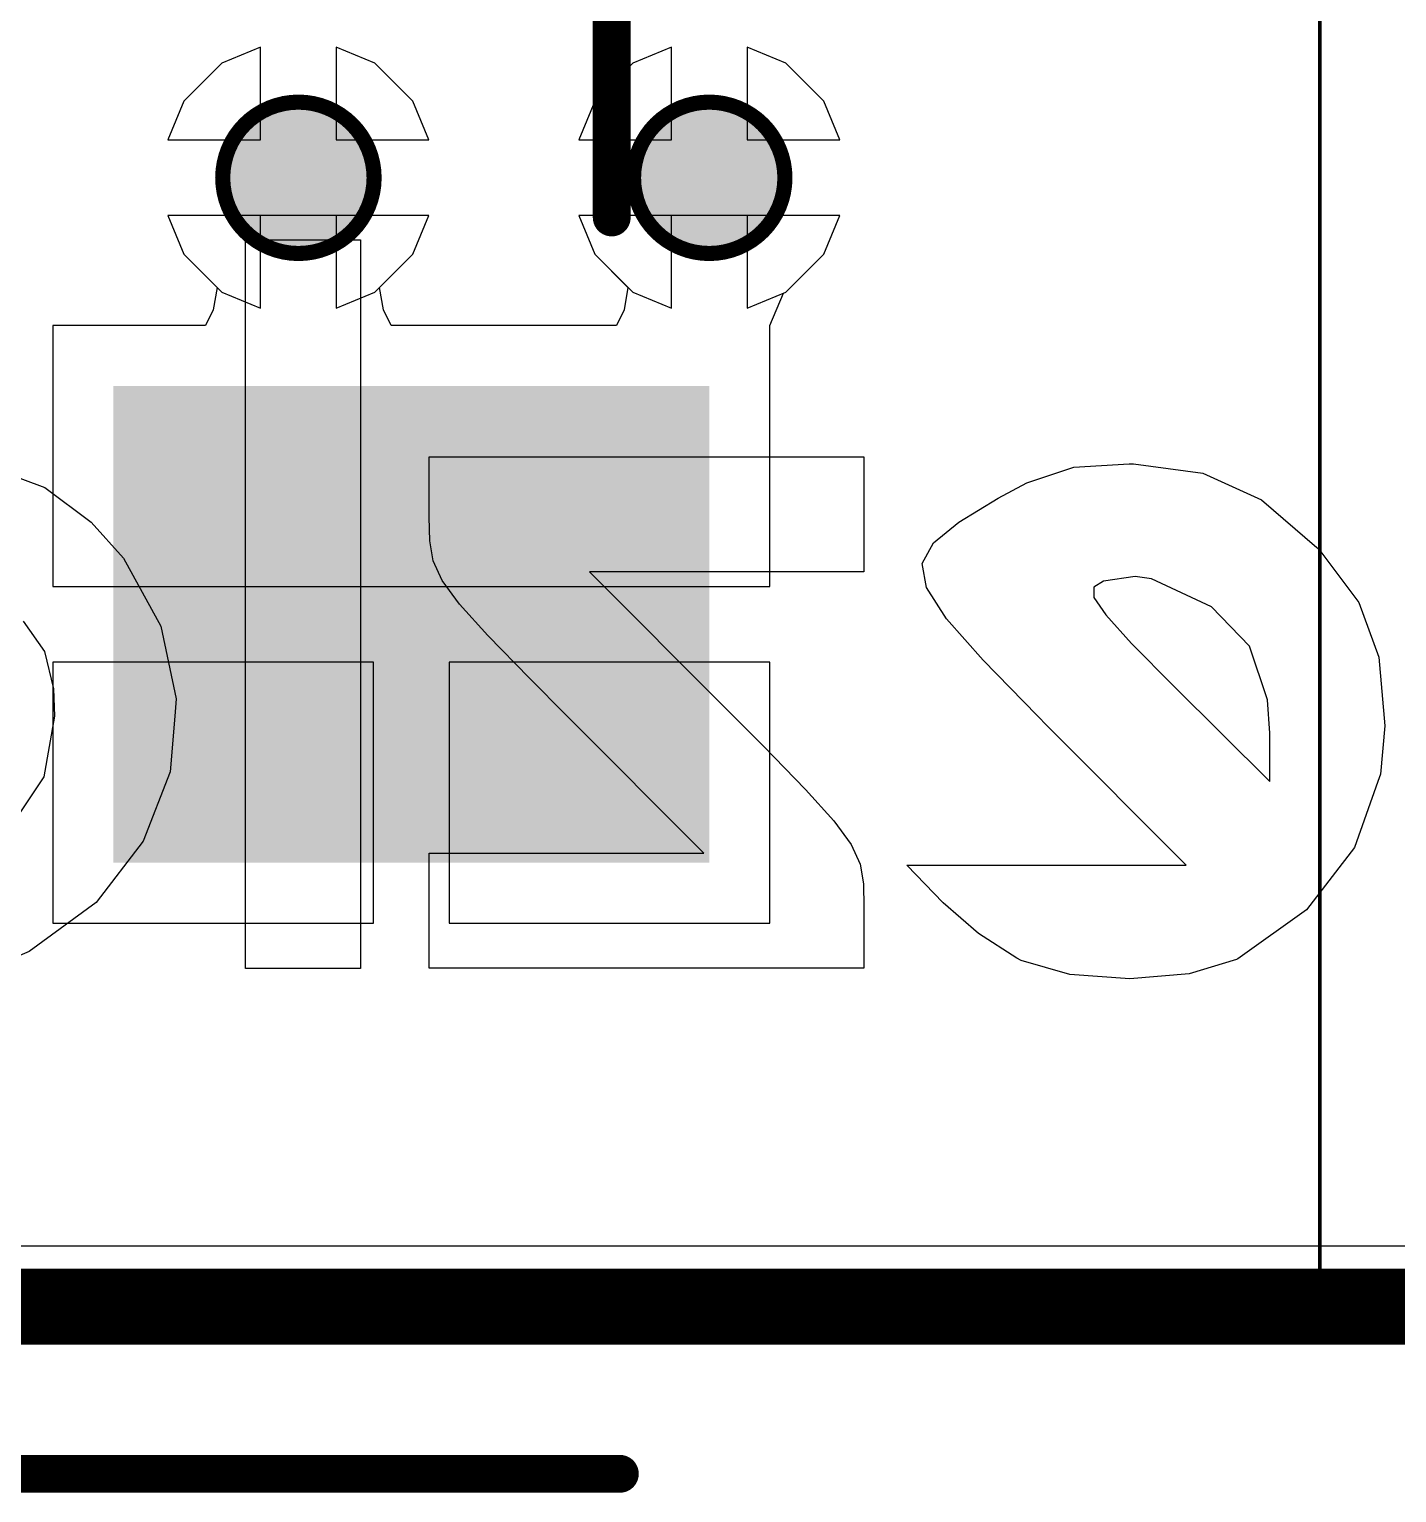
# Model space of a CAD drawing. Header units: inches. Extents: x 0 to 323, y -26 to 38.
# Drawn here: x 31.668 to 36.257, y -0.624 to 4.287 of the extents above; entities that cross this region are included whole.
import ezdxf

# ---------------------------------------------------------------- set-up
doc = ezdxf.new("R2010")
doc.units = ezdxf.units.IN
for name, color, linetype in [('Board Outline', 216, 'Continuous'), ('Bottom Layer', 5, 'Continuous'), ('Bottom Overlay', 54, 'Continuous'), ('Bottom Solder', 6, 'Continuous'), ('Dimension', 6, 'Continuous'), ('Drill Drawing', 1, 'Continuous'), ('GND', 76, 'Continuous'), ('Mechanical 3', 76, 'Continuous'), ('Power', 16, 'Continuous'), ('Top Layer', 1, 'Continuous'), ('Top Overlay', 2, 'Continuous'), ('Top Paste', 8, 'Continuous'), ('Top Solder', 216, 'Continuous'), ('Via Holes', 16, 'Continuous')]:
    doc.layers.add(name, color=color, linetype=linetype)

# ---------------------------------------------------------------- blocks, each defined once
blk = doc.blocks.new('L____E____S_B_10')
at = {"layer": 'Bottom Overlay'}
for p, q in [((5.2678, -0.8259), (5.2678, 1.6197)), ((5.2678, 1.6197), (5.6539, 1.6197)), ((5.6539, 1.6197), (5.6539, -0.8259)), ((5.8846, 0.6881), (5.8846, 0.8912)), ((5.8846, 0.8912), (7.3434, 0.8912)), ((7.3434, 0.8912), (7.3434, 0.505)), ((4.4185, 0.8539), (4.5946, 0.7883)), ((7.8893, 0.8036), (8.0474, 0.8557)), ((8.0474, 0.8557), (8.2328, 0.8679)), ((8.2328, 0.8679), (8.2476, 0.8676)), ((8.2476, 0.8676), (8.481, 0.8364)), ((8.481, 0.8364), (8.6768, 0.7468)), ((4.5946, 0.7883), (4.7499, 0.6715)), ((7.7938, 0.7524), (7.8893, 0.8036)), ((7.662, 0.6718), (7.7938, 0.7524)), ((8.6768, 0.7468), (8.8633, 0.5864)), ((5.8864, 0.6086), (5.8846, 0.6881)), ((4.7499, 0.6715), (4.8582, 0.5509)), ((7.5762, 0.6025), (7.662, 0.6718)), ((5.8979, 0.5423), (5.8864, 0.6086)), ((7.5389, 0.5331), (7.5762, 0.6025)), ((4.8582, 0.5509), (4.9837, 0.3225)), ((5.9281, 0.476), (5.8979, 0.5423)), ((8.8633, 0.5864), (8.8766, 0.5723)), ((8.8766, 0.5723), (9.0039, 0.4025)), ((7.3434, 0.505), (6.4224, 0.505)), ((6.4224, 0.505), (6.8829, 0.0431)), ((7.5526, 0.452), (7.5389, 0.5331)), ((5.986, 0.3969), (5.9281, 0.476)), ((7.6197, 0.3476), (7.5526, 0.452)), ((8.1152, 0.4531), (8.1149, 0.4191)), ((8.1473, 0.4731), (8.1152, 0.4531)), ((8.2535, 0.4888), (8.1473, 0.4731)), ((8.3082, 0.4809), (8.2535, 0.4888)), ((8.5094, 0.3876), (8.3082, 0.4809)), ((6.0806, 0.2918), (5.986, 0.3969)), ((8.1149, 0.4191), (8.1545, 0.3601)), ((9.0039, 0.4025), (9.0714, 0.2185)), ((7.7429, 0.2082), (7.6197, 0.3476)), ((8.1545, 0.3601), (8.2414, 0.2646)), ((8.637, 0.2552), (8.5094, 0.3876)), ((4.5943, 0.2378), (4.5231, 0.3392)), ((4.9837, 0.3225), (5.0353, 0.0787)), ((6.2208, 0.1479), (6.0806, 0.2918)), ((8.2414, 0.2646), (8.3832, 0.1216)), ((8.6977, 0.0752), (8.637, 0.2552)), ((4.6244, 0.1123), (4.5943, 0.2378)), ((7.9247, 0.0224), (7.7429, 0.2082)), ((9.0714, 0.2185), (9.0912, -0.0117)), ((6.3451, 0.023), (6.2208, 0.1479)), ((4.628, 0.02), (4.6244, 0.1123)), ((8.3832, 0.1216), (8.7051, -0.1982)), ((5.0353, 0.0787), (5.0304, 0.02)), ((8.7051, -0.0362), (8.6977, 0.0752)), ((4.5927, -0.1836), (4.628, 0.02)), ((5.0304, 0.02), (5.0149, -0.1663)), ((6.8056, -0.4389), (6.3451, 0.023)), ((6.8829, 0.0431), (7.0071, -0.0818)), ((7.9597, -0.0128), (7.9247, 0.0224)), ((8.4247, -0.4792), (7.9597, -0.0128)), ((8.7051, -0.1982), (8.7051, -0.0362)), ((9.0912, -0.0117), (9.0768, -0.1739)), ((7.0071, -0.0818), (7.1474, -0.2258)), ((4.4898, -0.3374), (4.5927, -0.1836)), ((5.0149, -0.1663), (4.9245, -0.3987)), ((9.0768, -0.1739), (9.0682, -0.1982)), ((7.1474, -0.2258), (7.2419, -0.3308)), ((9.0682, -0.1982), (8.9899, -0.4206)), ((7.2419, -0.3308), (7.2998, -0.4099)), ((4.9245, -0.3987), (4.7663, -0.6043)), ((5.8846, -0.8251), (5.8846, -0.4389)), ((5.8846, -0.4389), (6.8056, -0.4389)), ((7.2998, -0.4099), (7.33, -0.4762)), ((8.9899, -0.4206), (8.8287, -0.6298)), ((7.33, -0.4762), (7.3415, -0.5425)), ((7.6091, -0.6059), (7.4877, -0.4792)), ((7.4877, -0.4792), (8.4247, -0.4792)), ((7.3415, -0.5425), (7.3434, -0.622)), ((4.7663, -0.6043), (4.5422, -0.7692)), ((7.3434, -0.622), (7.3434, -0.8251)), ((7.7274, -0.7086), (7.6091, -0.6059)), ((8.8287, -0.6298), (8.5978, -0.7941)), ((7.856, -0.7919), (7.7274, -0.7086)), ((4.5422, -0.7692), (4.4738, -0.7985)), ((5.6539, -0.8259), (5.2678, -0.8259)), ((7.3434, -0.8251), (5.8846, -0.8251)), ((7.8703, -0.799), (7.856, -0.7919)), ((8.0347, -0.8461), (7.8703, -0.799)), ((8.5936, -0.7962), (8.4347, -0.8445)), ((8.5978, -0.7941), (8.5936, -0.7962)), ((8.2356, -0.8612), (8.0347, -0.8461)), ((8.4347, -0.8445), (8.2356, -0.8612))]:
    blk.add_line(p, q, dxfattribs=at)
blk = doc.blocks.new('AFC01_S15FCC_00_25')
at = {"layer": 'Top Layer'}
blk.add_hatch(color=1, dxfattribs=at).paths.add_polyline_path([(4.2, -0.54), (6.2, -0.54), (6.2, -2.14), (4.2, -2.14)])
at = {"layer": 'Top Paste'}
blk.add_hatch(color=8, dxfattribs=at).paths.add_polyline_path([(4.2, -0.54), (6.2, -0.54), (6.2, -2.14), (4.2, -2.14)])
at = {"layer": 'Top Solder'}
blk.add_hatch(color=216, dxfattribs=at).paths.add_polyline_path([(4.2, -0.54), (6.2, -0.54), (6.2, -2.14), (4.2, -2.14)])
at = {"layer": 'Dimension'}
blk.add_lwpolyline([(-5.9, -4.191, 0.127, 0.127, 0), (5.9, -4.191, 0.127, 0.127, 0)], format="xyseb", dxfattribs=at)
blk.add_lwpolyline([(5.8683, -4.191, 0.0635, 0.0635, 1), (5.9318, -4.191, 0.0635, 0.0635, 1)], format="xyseb", close=True, dxfattribs=at)
at = {"layer": 'Top Overlay'}
for points in [[(5.8728, 0.0254, 0.127, 0.127, 0), (5.8728, 1.1176, 0.127, 0.127, 0)], [(-5.441, -3.6322, 0.127, 0.127, 0), (5.0362, -3.6322, 0.127, 0.127, 0)]]:
    blk.add_lwpolyline(points, format="xyseb", dxfattribs=at)
for points in [[(5.8411, 0.0254, 0.0635, 0.0635, 1), (5.9046, 0.0254, 0.0635, 0.0635, 1)], [(5.0045, -3.6322, 0.0635, 0.0635, 1), (5.068, -3.6322, 0.0635, 0.0635, 1)]]:
    blk.add_lwpolyline(points, format="xyseb", close=True, dxfattribs=at)

msp = doc.modelspace()

# ---------------------------------------------------------------- hatches: boundary and pattern name
at = {"layer": 'Bottom Layer'}
h = msp.add_hatch(color=5, dxfattribs=at)
edge = h.paths.add_edge_path()
edge.add_arc((32.5714, 3.7885), 0.25, 0, 360)
h = msp.add_hatch(color=5, dxfattribs=at)
edge = h.paths.add_edge_path()
edge.add_arc((33.95, 3.7885), 0.25, 0, 360)
at = {"layer": 'Bottom Solder'}
h = msp.add_hatch(color=6, dxfattribs=at)
edge = h.paths.add_edge_path()
edge.add_arc((32.5714, 3.7885), 0.15, 0, 360)
h = msp.add_hatch(color=6, dxfattribs=at)
edge = h.paths.add_edge_path()
edge.add_arc((33.95, 3.7885), 0.15, 0, 360)
at = {"layer": 'GND'}
h = msp.add_hatch(color=76, dxfattribs=at)
edge = h.paths.add_edge_path()
edge.add_arc((32.5714, 3.7885), 0.25, 0, 360)
h = msp.add_hatch(color=76, dxfattribs=at)
edge = h.paths.add_edge_path()
edge.add_arc((33.95, 3.7885), 0.25, 0, 360)
at = {"layer": 'Power'}
h = msp.add_hatch(color=16, dxfattribs=at)
edge = h.paths.add_edge_path()
edge.add_arc((32.5714, 3.7885), 0.25, 0, 360)
h = msp.add_hatch(color=16, dxfattribs=at)
edge = h.paths.add_edge_path()
edge.add_arc((33.95, 3.7885), 0.25, 0, 360)
at = {"layer": 'Top Layer'}
h = msp.add_hatch(color=1, dxfattribs=at)
edge = h.paths.add_edge_path()
edge.add_arc((32.5714, 3.7885), 0.25, 0, 360)
h = msp.add_hatch(color=1, dxfattribs=at)
edge = h.paths.add_edge_path()
edge.add_arc((33.95, 3.7885), 0.25, 0, 360)
at = {"layer": 'Top Solder'}
h = msp.add_hatch(color=216, dxfattribs=at)
edge = h.paths.add_edge_path()
edge.add_arc((32.5714, 3.7885), 0.15, 0, 360)
h = msp.add_hatch(color=216, dxfattribs=at)
edge = h.paths.add_edge_path()
edge.add_arc((33.95, 3.7885), 0.15, 0, 360)
at = {"layer": 'Via Holes'}
h = msp.add_hatch(color=7, dxfattribs=at)
edge = h.paths.add_edge_path()
edge.add_arc((32.5714, 3.7885), 0.15, 0, 360)
h = msp.add_hatch(color=7, dxfattribs=at)
edge = h.paths.add_edge_path()
edge.add_arc((33.95, 3.7885), 0.15, 0, 360)

# ---------------------------------------------------------------- linework, layer by layer
at = {"layer": 'Board Outline'}
msp.add_lwpolyline([(0, 0, 0.254, 0.254, 0), (38, 0, 0.254, 0.254, 0)], format="xyseb", dxfattribs=at)
at = {"layer": 'Bottom Layer'}
for p, q in [((32.4444, 4.2265), (32.3147, 4.1728)), ((32.4444, 3.9155), (32.4444, 4.2265)), ((32.8281, 4.1728), (32.6984, 4.2265)), ((32.6984, 4.2265), (32.6984, 3.9155)), ((33.823, 4.2265), (33.6933, 4.1728)), ((33.823, 3.9155), (33.823, 4.2265)), ((34.2067, 4.1728), (34.077, 4.2265)), ((34.077, 4.2265), (34.077, 3.9155)), ((32.3147, 4.1728), (32.1872, 4.0453)), ((32.9556, 4.0453), (32.8281, 4.1728)), ((33.6933, 4.1728), (33.5658, 4.0453)), ((34.3342, 4.0453), (34.2067, 4.1728)), ((32.1872, 4.0453), (32.1335, 3.9155)), ((33.0093, 3.9155), (32.9556, 4.0453)), ((33.5658, 4.0453), (33.5121, 3.9155)), ((34.3879, 3.9155), (34.3342, 4.0453)), ((32.1335, 3.9155), (32.4444, 3.9155)), ((32.6984, 3.9155), (33.0093, 3.9155)), ((33.5121, 3.9155), (33.823, 3.9155)), ((34.077, 3.9155), (34.3879, 3.9155)), ((32.4444, 3.6615), (32.1335, 3.6615)), ((32.1335, 3.6615), (32.1872, 3.5318)), ((32.4444, 3.3506), (32.4444, 3.6615)), ((33.0093, 3.6615), (32.6984, 3.6615)), ((32.6984, 3.6615), (32.6984, 3.3506)), ((32.9556, 3.5318), (33.0093, 3.6615)), ((33.823, 3.6615), (33.5121, 3.6615)), ((33.5121, 3.6615), (33.5658, 3.5318)), ((33.823, 3.3506), (33.823, 3.6615)), ((34.3879, 3.6615), (34.077, 3.6615)), ((34.077, 3.6615), (34.077, 3.3506)), ((34.3342, 3.5318), (34.3879, 3.6615)), ((32.1872, 3.5318), (32.3147, 3.4043)), ((32.8281, 3.4043), (32.9556, 3.5318)), ((33.5658, 3.5318), (33.6933, 3.4043)), ((34.2067, 3.4043), (34.3342, 3.5318)), ((32.3147, 3.4043), (32.4444, 3.3506)), ((32.6984, 3.3506), (32.8281, 3.4043)), ((33.6933, 3.4043), (33.823, 3.3506)), ((34.077, 3.3506), (34.2067, 3.4043)), ((37.7698, 0.2032), (30.1448, 0.2032))]:
    msp.add_line(p, q, dxfattribs=at)
at = {"layer": 'Drill Drawing'}
for points in [[(32.8254, 3.7885, 0.0508, 0.0508, 1), (32.3174, 3.7885, 0.0508, 0.0508, 1)], [(34.204, 3.7885, 0.0508, 0.0508, 1), (33.696, 3.7885, 0.0508, 0.0508, 1)], [(32.3047, 3.7885, 0.0254, 0.0254, 1), (32.3301, 3.7885, 0.0254, 0.0254, 1)], [(32.8127, 3.7885, 0.0254, 0.0254, 1), (32.8381, 3.7885, 0.0254, 0.0254, 1)], [(33.6833, 3.7885, 0.0254, 0.0254, 1), (33.7087, 3.7885, 0.0254, 0.0254, 1)], [(34.1913, 3.7885, 0.0254, 0.0254, 1), (34.2167, 3.7885, 0.0254, 0.0254, 1)]]:
    msp.add_lwpolyline(points, format="xyseb", close=True, dxfattribs=at)
at = {"layer": 'GND'}
for p, q in [((32.4444, 4.2265), (32.3147, 4.1728)), ((32.4444, 3.9155), (32.4444, 4.2265)), ((32.8281, 4.1728), (32.6984, 4.2265)), ((32.6984, 4.2265), (32.6984, 3.9155)), ((33.823, 4.2265), (33.6933, 4.1728)), ((33.823, 3.9155), (33.823, 4.2265)), ((34.2067, 4.1728), (34.077, 4.2265)), ((34.077, 4.2265), (34.077, 3.9155)), ((32.3147, 4.1728), (32.1872, 4.0453)), ((32.9556, 4.0453), (32.8281, 4.1728)), ((33.6933, 4.1728), (33.5658, 4.0453)), ((34.3342, 4.0453), (34.2067, 4.1728)), ((32.1872, 4.0453), (32.1335, 3.9155)), ((33.0093, 3.9155), (32.9556, 4.0453)), ((33.5658, 4.0453), (33.5121, 3.9155)), ((34.3879, 3.9155), (34.3342, 4.0453)), ((32.1335, 3.9155), (32.4444, 3.9155)), ((32.6984, 3.9155), (33.0093, 3.9155)), ((33.5121, 3.9155), (33.823, 3.9155)), ((34.077, 3.9155), (34.3879, 3.9155)), ((32.4444, 3.6615), (32.1335, 3.6615)), ((32.1335, 3.6615), (32.1872, 3.5318)), ((32.4444, 3.3506), (32.4444, 3.6615)), ((33.0093, 3.6615), (32.6984, 3.6615)), ((32.6984, 3.6615), (32.6984, 3.3506)), ((32.9556, 3.5318), (33.0093, 3.6615)), ((33.823, 3.6615), (33.5121, 3.6615)), ((33.5121, 3.6615), (33.5658, 3.5318)), ((33.823, 3.3506), (33.823, 3.6615)), ((34.3879, 3.6615), (34.077, 3.6615)), ((34.077, 3.6615), (34.077, 3.3506)), ((34.3342, 3.5318), (34.3879, 3.6615)), ((32.1872, 3.5318), (32.3147, 3.4043)), ((32.8281, 3.4043), (32.9556, 3.5318)), ((33.5658, 3.5318), (33.6933, 3.4043)), ((34.2067, 3.4043), (34.3342, 3.5318)), ((32.3147, 3.4043), (32.4444, 3.3506)), ((32.6984, 3.3506), (32.8281, 3.4043)), ((33.6933, 3.4043), (33.823, 3.3506)), ((34.077, 3.3506), (34.2067, 3.4043)), ((37.7698, 0.2032), (0.2032, 0.2032))]:
    msp.add_line(p, q, dxfattribs=at)
at = {"layer": 'Mechanical 3'}
for points in [[(35.9992, -0.0832, 0.0127, 0.0127, 0), (35.9992, 11.4168, 0.0127, 0.0127, 0)], [(1.9992, -0.0832, 0.0127, 0.0127, 0), (35.9992, -0.0832, 0.0127, 0.0127, 0)]]:
    msp.add_lwpolyline(points, format="xyseb", dxfattribs=at)
msp.add_lwpolyline([(35.996, -0.0832, 0.00635, 0.00635, 1), (36.0024, -0.0832, 0.00635, 0.00635, 1)], format="xyseb", close=True, dxfattribs=at)
msp.add_lwpolyline([(35.996, -0.0832, 0.00635, 0.00635, 1), (36.0024, -0.0832, 0.00635, 0.00635, 1)], format="xyseb", close=True, dxfattribs=at)
at = {"layer": 'Power'}
for p, q in [((32.4444, 4.2265), (32.3147, 4.1728)), ((32.4444, 3.9155), (32.4444, 4.2265)), ((32.8281, 4.1728), (32.6984, 4.2265)), ((32.6984, 4.2265), (32.6984, 3.9155)), ((33.823, 4.2265), (33.6933, 4.1728)), ((33.823, 3.9155), (33.823, 4.2265)), ((34.2067, 4.1728), (34.077, 4.2265)), ((34.077, 4.2265), (34.077, 3.9155)), ((32.3147, 4.1728), (32.1872, 4.0453)), ((32.9556, 4.0453), (32.8281, 4.1728)), ((33.6933, 4.1728), (33.5658, 4.0453)), ((34.3342, 4.0453), (34.2067, 4.1728)), ((32.1872, 4.0453), (32.1335, 3.9155)), ((33.0093, 3.9155), (32.9556, 4.0453)), ((33.5658, 4.0453), (33.5121, 3.9155)), ((34.3879, 3.9155), (34.3342, 4.0453)), ((32.1335, 3.9155), (32.4444, 3.9155)), ((32.6984, 3.9155), (33.0093, 3.9155)), ((33.5121, 3.9155), (33.823, 3.9155)), ((34.077, 3.9155), (34.3879, 3.9155)), ((32.4444, 3.6615), (32.1335, 3.6615)), ((32.1335, 3.6615), (32.1872, 3.5318)), ((32.4444, 3.3506), (32.4444, 3.6615)), ((33.0093, 3.6615), (32.6984, 3.6615)), ((32.6984, 3.6615), (32.6984, 3.3506)), ((32.9556, 3.5318), (33.0093, 3.6615)), ((33.823, 3.6615), (33.5121, 3.6615)), ((33.5121, 3.6615), (33.5658, 3.5318)), ((33.823, 3.3506), (33.823, 3.6615)), ((34.3879, 3.6615), (34.077, 3.6615)), ((34.077, 3.6615), (34.077, 3.3506)), ((34.3342, 3.5318), (34.3879, 3.6615)), ((32.1872, 3.5318), (32.3147, 3.4043)), ((32.8281, 3.4043), (32.9556, 3.5318)), ((33.5658, 3.5318), (33.6933, 3.4043)), ((34.2067, 3.4043), (34.3342, 3.5318)), ((32.3147, 3.4043), (32.4444, 3.3506)), ((32.6984, 3.3506), (32.8281, 3.4043)), ((33.6933, 3.4043), (33.823, 3.3506)), ((34.077, 3.3506), (34.2067, 3.4043)), ((37.7698, 0.2032), (0.2032, 0.2032))]:
    msp.add_line(p, q, dxfattribs=at)
at = {"layer": 'Top Layer'}
for p, q in [((32.4444, 4.2265), (32.3147, 4.1728)), ((32.4444, 3.9155), (32.4444, 4.2265)), ((32.8281, 4.1728), (32.6984, 4.2265)), ((32.6984, 4.2265), (32.6984, 3.9155)), ((33.823, 4.2265), (33.6933, 4.1728)), ((33.823, 3.9155), (33.823, 4.2265)), ((34.2067, 4.1728), (34.077, 4.2265)), ((34.077, 4.2265), (34.077, 3.9155)), ((32.3147, 4.1728), (32.1872, 4.0453)), ((32.9556, 4.0453), (32.8281, 4.1728)), ((33.6933, 4.1728), (33.5658, 4.0453)), ((34.3342, 4.0453), (34.2067, 4.1728)), ((32.1872, 4.0453), (32.1335, 3.9155)), ((33.0093, 3.9155), (32.9556, 4.0453)), ((33.5658, 4.0453), (33.5121, 3.9155)), ((34.3879, 3.9155), (34.3342, 4.0453)), ((32.1335, 3.9155), (32.4444, 3.9155)), ((32.6984, 3.9155), (33.0093, 3.9155)), ((33.5121, 3.9155), (33.823, 3.9155)), ((34.077, 3.9155), (34.3879, 3.9155)), ((33.0093, 3.6615), (32.1335, 3.6615)), ((32.1335, 3.6615), (32.1872, 3.5318)), ((32.9556, 3.5318), (33.0093, 3.6615)), ((34.3879, 3.6615), (33.5121, 3.6615)), ((33.5121, 3.6615), (33.5658, 3.5318)), ((34.3342, 3.5318), (34.3879, 3.6615)), ((32.1872, 3.5318), (32.2988, 3.4202)), ((32.844, 3.4202), (32.9556, 3.5318)), ((33.5658, 3.5318), (33.6774, 3.4202)), ((34.2067, 3.4043), (34.3342, 3.5318)), ((32.2988, 3.4202), (32.2855, 3.3452)), ((32.8573, 3.3452), (32.844, 3.4202)), ((33.6774, 3.4202), (33.6641, 3.3452)), ((34.1532, 3.2932), (34.1992, 3.4012)), ((34.1992, 3.4012), (34.2067, 3.4043)), ((32.2855, 3.3452), (32.2599, 3.2932)), ((32.883, 3.2932), (32.8573, 3.3452)), ((33.6641, 3.3452), (33.6385, 3.2932)), ((32.2599, 3.2932), (31.7468, 3.2932)), ((31.7468, 3.2932), (31.7468, 2.417)), ((33.6385, 3.2932), (32.883, 3.2932)), ((34.1532, 3.2447), (34.1532, 3.2932)), ((34.1532, 2.417), (34.1532, 3.2447)), ((31.7468, 2.417), (34.1532, 2.417)), ((32.823, 2.163), (31.7468, 2.163)), ((31.7468, 2.163), (31.7468, 1.2868)), ((32.823, 1.2868), (32.823, 2.163)), ((34.1532, 2.163), (33.077, 2.163)), ((33.077, 2.163), (33.077, 1.2868)), ((34.1532, 1.2868), (34.1532, 2.163)), ((31.7468, 1.2868), (32.823, 1.2868)), ((33.077, 1.2868), (34.1532, 1.2868)), ((37.7698, 0.2032), (19.6576, 0.2032))]:
    msp.add_line(p, q, dxfattribs=at)

# ---------------------------------------------------------------- block references
for name, p in [('AFC01_S15FCC_00_25', (27.75, 3.63)), ('L____E____S_B_10', (27.126, 1.9612))]:
    msp.add_blockref(name, p)

doc.saveas('drawing.dxf')
